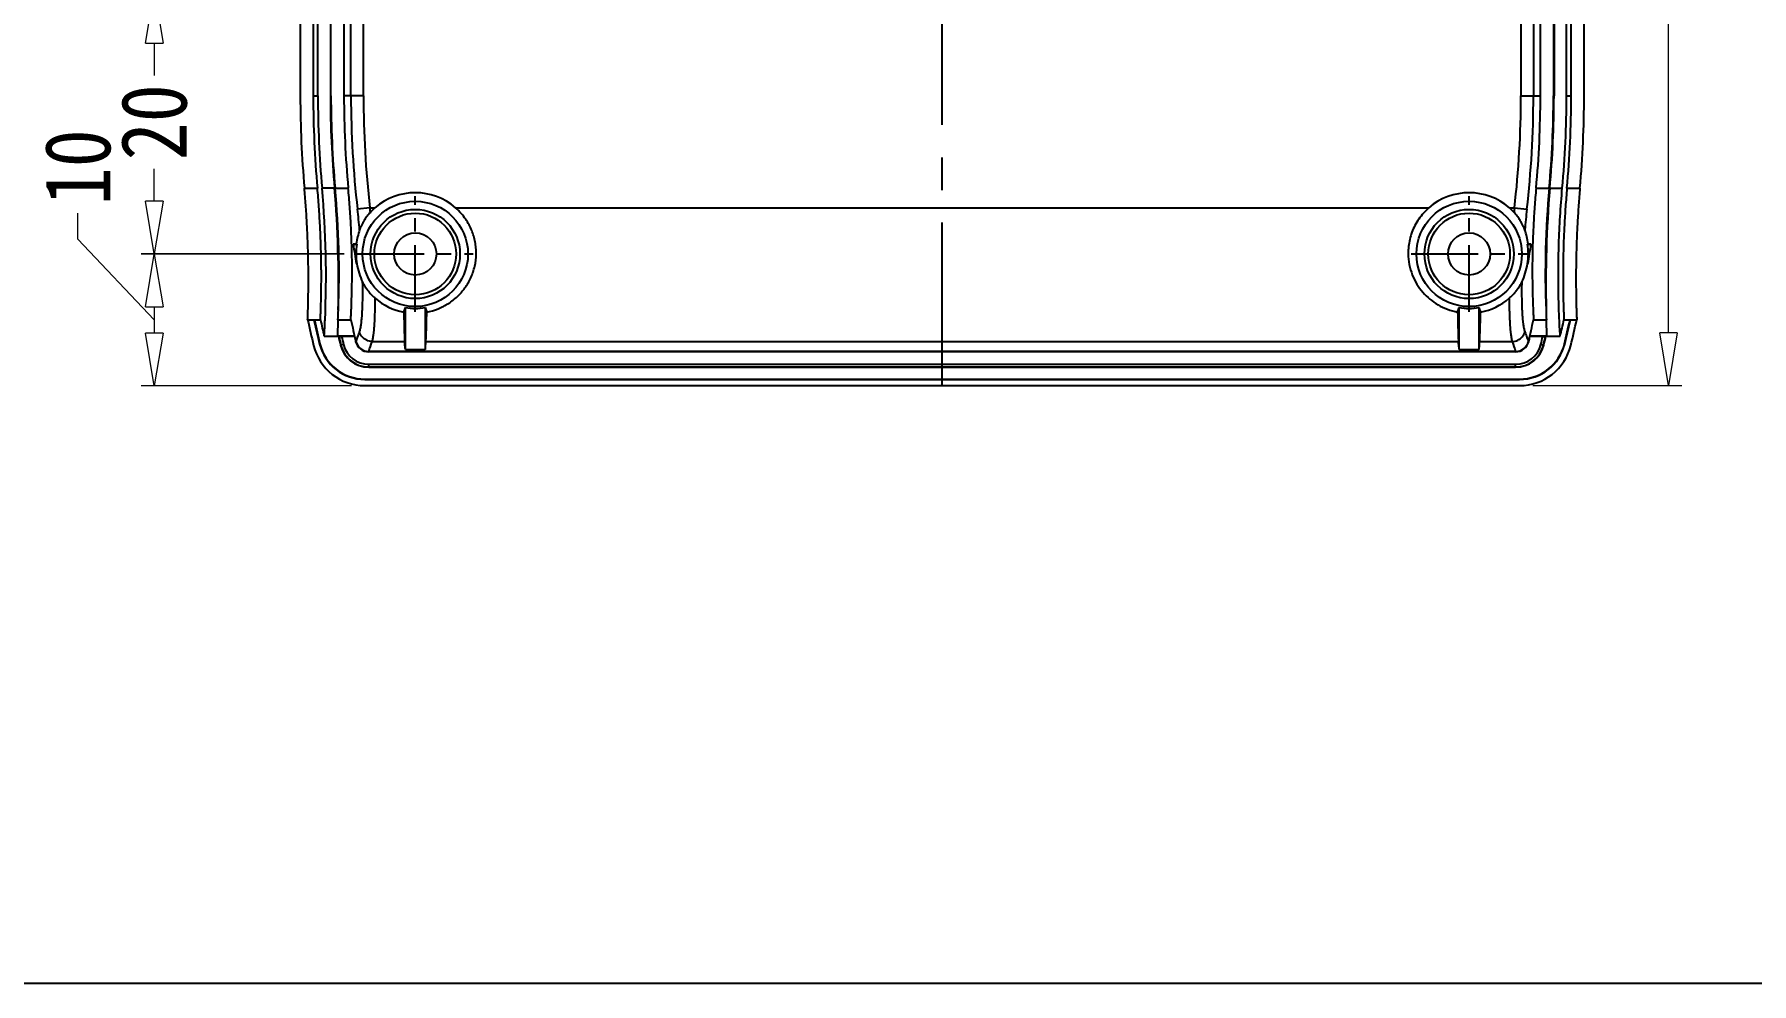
# Model space of a CAD drawing. Header units: millimetres. Extents: x 1786 to 4339, y -2795 to -1928.
# Drawn here: x 4066.7 to 4197.1, y -2795.2 to -2723.1 of the extents above; entities that cross this region are included whole.
import ezdxf

# ---------------------------------------------------------------- set-up
doc = ezdxf.new("R2010")
doc.units = ezdxf.units.MM
doc.linetypes.add('CENTER', pattern=[50.8, 31.75, -6.35, 6.35, -6.35])
doc.layers.add('06___PRT_ALL_SURFS', color=7, linetype='Continuous')
doc.layers.add('dim', color=3, linetype='Continuous', lineweight=9)
doc.styles.add('FFS', font='simfang0.ttf', dxfattribs={"width": 0.85})
doc.dimstyles.new('YanXiu', dxfattribs={"dimtxt": 2.5, "dimasz": 2.2, "dimexe": 1, "dimexo": 0.6, "dimgap": 0.66, "dimtad": 0, "dimzin": 9, "dimdsep": 46, "dimtxsty": 'FFS', "dimblk": 'CLOSEDBLANK', "dimcen": 0, "dimclrd": 256, "dimclre": 131, "dimclrt": 42, "dimazin": 2, "dimtfac": 1, "dimtofl": 0, "dimtmove": 0, "dimatfit": 3, "dimldrblk": 'CLOSEDBLANK', "dimfxl": 1, "dimlwd": 5, "dimlwe": 5, "dimarcsym": 0})

# ---------------------------------------------------------------- blocks, each defined once
blk = doc.blocks.new('_ClosedBlank')
at = {"color": 0, "linetype": 'ByBlock', "lineweight": -2}
for p, q in [((-1, 0.167), (0, 0)), ((-1, 0.167), (-1, -0.167)), ((0, 0), (-1, -0.167))]:
    blk.add_line(p, q, dxfattribs=at)
blk = doc.blocks.new('*D189')
at = {"layer": 'Defpoints', "color": 0}
for p in [(4674.96, -2579.27), (4686.82, -2749.76), (4698.12, -2749.76)]:
    blk.add_point(p, dxfattribs=at)
at = {"layer": 'dim', "color": 131, "lineweight": 5}
for p, q in [((4675.96, -2579.27), (4699.12, -2579.27)), ((4687.82, -2749.76), (4699.12, -2749.76))]:
    blk.add_line(p, q, dxfattribs=at)
at = {"layer": 'dim', "lineweight": 5}
for p, q in [((4698.12, -2583.27), (4698.12, -2655.26)), ((4698.12, -2745.76), (4698.12, -2673.77))]:
    blk.add_line(p, q, dxfattribs=at)
at = {"layer": 'dim', "lineweight": 5, "xscale": 4, "yscale": 4, "zscale": 4}
for p, rotation in [((4698.12, -2579.27), 90), ((4698.12, -2749.76), 270)]:
    blk.add_blockref('_ClosedBlank', p, dxfattribs=dict(at, rotation=rotation))
at = {"layer": 'dim', "color": 42, "insert": (4698.12, -2664.52), "char_height": 5, "attachment_point": 5, "rotation": 90, "style": 'FFS'}
blk.add_mtext('170.49', dxfattribs=at)
blk = doc.blocks.new('*D193')
at = {"layer": 'Defpoints', "color": 0}
for p in [(4598.58, -2739.77, 0), (4583.16, -2749.77), (4599.14, -2749.77)]:
    blk.add_point(p, dxfattribs=at)
at = {"layer": 'dim', "lineweight": 5}
for p, q in [((4577.37, -2738.65), (4577.37, -2736.66)), ((4583.16, -2744.77), (4577.37, -2738.65)), ((4583.16, -2743.77), (4583.16, -2745.77))]:
    blk.add_line(p, q, dxfattribs=at)
at = {"layer": 'dim', "color": 131, "lineweight": 5}
for p, q in [((4597.58, -2739.77), (4582.16, -2739.77)), ((4598.14, -2749.77), (4582.16, -2749.77))]:
    blk.add_line(p, q, dxfattribs=at)
at = {"layer": 'dim', "lineweight": 5, "xscale": 4, "yscale": 4, "zscale": 4}
for p, rotation in [((4583.16, -2739.77), 90), ((4583.16, -2749.77), 270)]:
    blk.add_blockref('_ClosedBlank', p, dxfattribs=dict(at, rotation=rotation))
at = {"layer": 'dim', "color": 42, "insert": (4577.37, -2733.19), "char_height": 5, "attachment_point": 5, "rotation": 90, "style": 'FFS'}
blk.add_mtext('10', dxfattribs=at)
blk = doc.blocks.new('*D194')
at = {"layer": 'Defpoints', "color": 0}
for p in [(4609.67, -2719.77, 0), (4583.16, -2739.77), (4598.58, -2739.77, 0)]:
    blk.add_point(p, dxfattribs=at)
at = {"layer": 'dim', "color": 131, "lineweight": 5}
for p, q in [((4608.67, -2719.77), (4582.16, -2719.77)), ((4597.58, -2739.77), (4582.16, -2739.77))]:
    blk.add_line(p, q, dxfattribs=at)
at = {"layer": 'dim', "lineweight": 5}
for p, q in [((4583.16, -2723.77), (4583.16, -2726.23)), ((4583.16, -2735.77), (4583.16, -2733.31))]:
    blk.add_line(p, q, dxfattribs=at)
at = {"layer": 'dim', "lineweight": 5, "xscale": 4, "yscale": 4, "zscale": 4}
for p, rotation in [((4583.16, -2719.77), 90), ((4583.16, -2739.77), 270)]:
    blk.add_blockref('_ClosedBlank', p, dxfattribs=dict(at, rotation=rotation))
at = {"layer": 'dim', "color": 42, "insert": (4583.16, -2729.77), "char_height": 5, "attachment_point": 5, "rotation": 90, "style": 'FFS'}
blk.add_mtext('20', dxfattribs=at)
blk = doc.blocks.new('*u4')
at = {"layer": 'Defpoints', "color": 2}
blk.add_lwpolyline([(-135.77, 94.941), (135.77, 94.941), (135.77, -94.941), (-135.77, -94.941)], close=True, dxfattribs=at)
blk = doc.blocks.new('*u249')
at = {"color": 1, "linetype": 'CENTER', "ltscale": 0.389839}
blk.add_line((0, -85.248), (0, 85.248), dxfattribs=at)
at = {"color": 7, "linetype": 'Continuous'}
for p, q in [((-48.73, 62.748, 0), (-48.73, -63.252, 0)), ((-47.748, 62.748, 0), (-47.748, -63.252, 0)), ((-46.403, -63.252, 0), (-46.403, 62.748, 0)), ((-45.415, 62.748, 0), (-45.415, -63.252, 0)), ((-44.884, -63.252, 0), (-44.884, 62.748, 0)), ((-43.936, -63.252, 0), (-43.936, 62.748, 0)), ((43.936, 62.748, 0), (43.936, -63.252, 0)), ((44.884, 62.748, 0), (44.884, -63.252, 0)), ((45.415, -63.252, 0), (45.415, 62.748, 0)), ((46.403, 62.748, 0), (46.403, -63.252, 0)), ((47.748, -63.252, 0), (47.748, 62.748, 0)), ((48.73, -63.252, 0), (48.73, 62.748, 0)), ((-47.748, -63.252, 0), (-47.394, -63.252, 0)), ((-46.447, -63.252, 0), (-46.403, -63.252, 0)), ((-43.936, -63.252, 0), (-45.415, -63.252, 0)), ((43.936, -63.252, 0), (45.415, -63.252, 0)), ((46.403, -63.252, 0), (46.447, -63.252, 0)), ((47.394, -63.252, 0), (47.748, -63.252, 0)), ((-48.418, -70.252, 0), (-47.432, -70.252, 0)), ((-46.126, -70.252, 0), (-46.082, -70.248, 0)), ((-46.082, -70.252, 0), (-45.09, -70.252, 0)), ((45.09, -70.252, 0), (46.082, -70.252, 0)), ((46.082, -70.248, 0), (46.126, -70.252, 0)), ((47.432, -70.252, 0), (48.418, -70.252, 0)), ((-43.446, -71.752, 0), (-44.388, -71.861, 0)), ((-43.446, -71.752, 0), (-43.061, -71.752, 0)), ((-36.939, -71.752, 0), (36.939, -71.752, 0)), ((43.061, -71.752, 0), (43.446, -71.752, 0)), ((43.446, -71.752, 0), (44.388, -71.861, 0)), ((-44.71, -74.502, 0), (-44.435, -74.502, 0)), ((-44.477, -74.488, 0), (-44.435, -74.502, 0)), ((44.435, -74.502, 0), (44.477, -74.488, 0)), ((44.435, -74.502, 0), (44.71, -74.502, 0)), ((-44.435, -76.002, 0), (-44.469, -76.002, 0)), ((-44.469, -76.002, 0), (-44.44, -76.004, 0)), ((-44.435, -76.002, 0), (-44.44, -76.004, 0)), ((44.469, -76.002, 0), (44.435, -76.002, 0)), ((44.44, -76.004, 0), (44.435, -76.002, 0)), ((44.44, -76.004, 0), (44.469, -76.002, 0)), ((-40.869, -79.661, 0), (-40.75, -79.32, 0)), ((-40.75, -82.501, 0), (-40.75, -79.32, 0)), ((-39.25, -79.32, 0), (-39.25, -82.501, 0)), ((-39.25, -79.32, 0), (-39.131, -79.661, 0)), ((39.131, -79.661, 0), (39.25, -79.32, 0)), ((39.25, -82.501, 0), (39.25, -79.32, 0)), ((40.75, -79.32, 0), (40.75, -82.501, 0)), ((40.75, -79.32, 0), (40.869, -79.661, 0)), ((-48.172, -80.24, 0), (-47.691, -80.24, 0)), ((-47.691, -80.24, 0), (-47.665, -80.356, 0)), ((-47.661, -80.252, 0), (-47.2, -80.252, 0)), ((-45.87, -80.252, 0), (-45.914, -81.502, 0)), ((-45.87, -80.252, 0), (-44.895, -80.252, 0)), ((44.895, -80.252, 0), (45.87, -80.252, 0)), ((45.914, -81.502, 0), (45.87, -80.252, 0)), ((47.2, -80.252, 0), (47.661, -80.252, 0)), ((47.665, -80.356, 0), (47.691, -80.24, 0)), ((47.691, -80.24, 0), (48.172, -80.24, 0)), ((-47.238, -82.081, 0), (-47.264, -82.088, 0)), ((-46.914, -81.502, 0), (-45.914, -81.502, 0)), ((-45.835, -81.502, 0), (-45.806, -81.525, 0)), ((-44.6, -81.502, 0), (-45.835, -81.502, 0)), ((-45.806, -81.525, 0), (-45.596, -81.529, 0)), ((-45.448, -82.132, 0), (-45.667, -82.187, 0)), ((-44.621, -81.529, 0), (-45.596, -81.529, 0)), ((-44.6, -81.502, 0), (-44.621, -81.529, 0)), ((-44.503, -81.895, 0), (-44.528, -81.902, 0)), ((-44.391, -81.595, 0), (-44.386, -81.582, 0)), ((-43.271, -81.9, 0), (-40.805, -81.9, 0)), ((-39.195, -81.9, 0), (39.195, -81.9, 0)), ((40.805, -81.9, 0), (43.271, -81.9, 0)), ((44.386, -81.582, 0), (44.474, -81.817, 0)), ((44.474, -81.817, 0), (44.503, -81.895, 0)), ((45.835, -81.502, 0), (44.6, -81.502, 0)), ((44.6, -81.502, 0), (44.621, -81.529, 0)), ((45.596, -81.529, 0), (44.621, -81.529, 0)), ((45.448, -82.132, 0), (45.667, -82.187, 0)), ((45.596, -81.529, 0), (45.806, -81.525, 0)), ((45.835, -81.502, 0), (45.806, -81.525, 0)), ((45.914, -81.502, 0), (46.914, -81.502, 0)), ((43.533, -82.652, 0), (-43.533, -82.652, 0)), ((-43.533, -82.652, 0), (-43.533, -82.679, 0)), ((43.533, -82.679, 0), (-43.533, -82.679, 0)), ((-40.75, -82.501, 0), (-39.25, -82.501, 0)), ((39.25, -82.501, 0), (40.75, -82.501, 0)), ((43.533, -82.652, 0), (43.533, -82.679, 0)), ((-43.533, -83.626, 0), (43.533, -83.626, 0)), ((-43.533, -83.852, 0), (-43.533, -83.626, 0)), ((-43.533, -83.83, 0), (43.533, -83.83, 0)), ((-43.533, -83.852, 0), (43.533, -83.852, 0)), ((43.533, -83.852, 0), (43.533, -83.626, 0)), ((-43.838, -84.752, 0), (43.838, -84.752, 0)), ((-43.838, -84.752, 0), (-43.838, -84.779, 0)), ((-43.838, -84.779, 0), (43.838, -84.779, 0)), ((-43.836, -85.247, 0), (43.836, -85.247, 0)), ((43.838, -84.752, 0), (43.838, -84.779, 0))]:
    blk.add_line(p, q, dxfattribs=at)
at = {"color": 1, "linetype": 'CENTER', "ltscale": 0.16}
for p, q in [((-40, -79.652), (-40, -70.852)), ((40, -79.652), (40, -70.852)), ((-44.4, -75.252), (-35.6, -75.252)), ((35.6, -75.252), (44.4, -75.252))]:
    blk.add_line(p, q, dxfattribs=at)
at = {"color": 7, "linetype": 'Continuous'}
for centre, radius in [((-40, -75.252, 0), 4), ((40, -75.252, 0), 4), ((-40, -75.252, 0), 3.389), ((-40, -75.252, 0), 3.1), ((40, -75.252, 0), 3.389), ((40, -75.252, 0), 3.1), ((-40, -75.252, 0), 1.6), ((40, -75.252, 0), 1.6)]:
    blk.add_circle(centre, radius, dxfattribs=at)
for centre, radius, start, end in [((30, -63.252, 0), 78.73, 180, 185.101), ((30, -63.252, 0), 77.748, 180, 185.1656), ((30, -63.252, 0), 76.403, 180, 185.25676), ((30, -63.252, 0), 75.415, 180, 185.32583), ((30, -63.252, 0), 74.884, 180, 186.60153), ((30, -63.252, 0), 73.936, 180, 186.60153), ((-30, -63.252, 0), 73.936, 353.39847, 0), ((-30, -63.252, 0), 74.884, 353.39847, 0), ((-30, -63.252, 0), 75.415, 354.67417, 0), ((-30, -63.252, 0), 76.403, 354.74324, 0), ((-30, -63.252, 0), 77.748, 354.8344, 0), ((-30, -63.252, 0), 78.73, 354.899, 0), ((-121.417, -76.931, 0), 74.64, 357.43881, 5.13391), ((-135.784, -77.546, 0), 89.955, 358.74132, 4.6507), ((-117.55, -76.757, 0), 71.764, 357.7919, 5.20033), ((117.219, -76.749, 0), 71.433, 174.78191, 182.22462), ((135.784, -77.546, 0), 89.955, 175.3493, 181.25868), ((-40, -75.252, 0), 4.65, 48.8258, 131.1742), ((40, -75.252, 0), 4.65, 48.8258, 131.1742), ((-108.366, -79.257, 0), 64.404, 5.20232, 6.59336), ((-125.987, -80.512, 0), 83.004, 5.8214, 6.0574), ((-40.031, -75.217, 0), 4.603, 131.17267, 137.24583), ((40.031, -75.217, 0), 4.603, 42.75416, 48.82733), ((124.516, -80.358, 0), 81.526, 173.94046, 174.18074), ((108.343, -79.254, 0), 64.381, 173.40638, 174.79794), ((-39.42, -75.101, 0), 5.094, 160.69104, 173.08692), ((39.426, -75.1, 0), 5.088, 6.90695, 19.31642), ((-42.031, -115.659, 0), 41.243, 93.3998, 93.725), ((30, -63.252, 0), 75.553, 188.56335, 189.71553), ((-40, -75.252, 0), 4.498, 170.40135, 189.59865), ((40, -75.252, 0), 4.498, 350.40135, 9.59865), ((-30, -63.252, 0), 75.553, 350.28447, 351.43665), ((42.031, -115.659, 0), 41.243, 86.275, 86.6002), ((-39.243, -75.126, 0), 5.271, 189.59678, 205.60746), ((39.242, -75.125, 0), 5.272, 334.394, 350.40181), ((-136.925, -76.023, 0), 91.153, 357.34066, 357.80025), ((-40.018, -75.093, 0), 4.647, 229.36967, 259.44787), ((-40, -75.252, 0), 4.136, 259.55316, 280.44684), ((40, -75.252, 0), 4.136, 259.55316, 280.44684), ((40.018, -75.093, 0), 4.647, 280.55495, 310.63151), ((124.134, -76.564, 0), 78.351, 182.16359, 182.69828), ((30, -63.252, 0), 79.997, 192.26013, 193.69701), ((30.001, -63.252, 0), 79.527, 192.41954, 193.70022), ((30, -63.252, 0), 79.5, 192.34727, 193.70023), ((30, -63.252, 0), 79.05, 192.41868, 193.34809), ((-156.482, -75.209, 0), 109.748, 356.71273, 357.17038), ((-118.008, -77.186, 0), 71.223, 357.23039, 357.52052), ((30, -63.252, 0), 76.8, 192.78858, 194.04855), ((-30, -63.252, 0), 76.8, 345.95145, 347.21142), ((-30, -63.252, 0), 79.05, 346.65191, 347.58132), ((-30, -63.252, 0), 79.5, 346.29977, 347.65273), ((-30.001, -63.252, 0), 79.527, 346.29977, 347.58046), ((-30, -63.252, 0), 79.997, 346.30299, 347.73987), ((-43.835, -81.249, 0), 3.529, 193.74256, 269.95766), ((-43.838, -81.252, 0), 3.5, 193.70023, 270), ((30, -63.252, 0), 78, 193.53117, 194.04852), ((30, -63.252, 0), 77.977, 193.55234, 194.04855), ((30, -63.253, 0), 77.774, 193.59112, 194.04855), ((-43.533, -81.652, 0), 1.974, 194.04853, 269.99998), ((30, -63.252, 0), 76.826, 193.76204, 194.04855), ((-43.533, -81.652, 0), 1.026, 194.04855, 270), ((-185.763, -29.117, 0), 150.798, 339.51298, 339.63463), ((-43.533, -81.652, 0), 1, 194.04855, 270), ((-156.644, -39.741, 0), 119.802, 339.55856, 339.77073), ((-225.974, -18.899, 0), 193.259, 340.7383, 340.97459), ((214.898, -22.744, 0), 181.536, 199.01792, 199.26947), ((43.533, -81.652, 0), 1, 270, 345.95145), ((43.533, -81.652, 0), 1.026, 270, 345.95145), ((43.533, -81.652, 0), 1.974, 270.00001, 345.95145), ((43.838, -81.252, 0), 3.5, 270, 346.29977), ((43.835, -81.249, 0), 3.529, 270.04232, 346.25744), ((158.823, -38.931, 0), 122.127, 200.23239, 200.44065), ((-30, -63.252, 0), 76.826, 345.95145, 346.23796), ((-30, -63.252, 0), 77.774, 345.95145, 346.40888), ((-30, -63.252, 0), 77.977, 345.95145, 346.44766), ((-30, -63.252, 0), 78, 345.95145, 346.46883), ((-43.836, -81.248, 0), 3.999, 193.69255, 269.9982), ((-43.533, -81.652, 0), 2.2, 194.04756, 270.00121), ((-43.533, -81.652, 0), 2.177, 194.04855, 270), ((43.533, -81.652, 0), 2.177, 270, 345.95145), ((43.533, -81.652, 0), 2.2, 269.99975, 345.95165), ((43.836, -81.248, 0), 3.999, 270.0018, 346.30745)]:
    blk.add_arc(centre, radius, start, end, dxfattribs=at)
for points, start_tangent, end_tangent in [([(-48.172, -80.24, 0), (-48.167, -80.093, 0), (-48.156, -79.772, 0), (-48.141, -79.284, 0), (-48.127, -78.664, 0), (-48.117, -77.952, 0), (-48.113, -77.154, 0), (-48.117, -76.259, 0), (-48.135, -75.25, 0), (-48.171, -74.103, 0), (-48.231, -72.842, 0), (-48.315, -71.535, 0), (-48.418, -70.252, 0)], (0.0360412, 0.9993503), (-0.0889117, 0.9960395)), ([(-47.2, -80.252, 0), (-47.196, -80.151, 0), (-47.185, -79.851, 0), (-47.168, -79.357, 0), (-47.15, -78.679, 0), (-47.136, -77.829, 0), (-47.131, -76.825, 0), (-47.141, -75.681, 0), (-47.173, -74.426, 0), (-47.231, -73.08, 0), (-47.317, -71.679, 0), (-47.432, -70.252, 0)], (0.0399427, 0.999202), (-0.0900346, 0.9959386)), ([(-44.895, -80.252, 0), (-44.89, -80.151, 0), (-44.875, -79.851, 0), (-44.854, -79.357, 0), (-44.831, -78.679, 0), (-44.81, -77.829, 0), (-44.799, -76.826, 0), (-44.803, -75.681, 0), (-44.831, -74.426, 0), (-44.886, -73.08, 0), (-44.972, -71.679, 0), (-45.09, -70.252, 0)], (0.0494417, 0.998777), (-0.0928194, 0.995683)), ([(45.09, -70.252, 0), (44.973, -71.672, 0), (44.887, -73.066, 0), (44.831, -74.405, 0), (44.804, -75.657, 0), (44.798, -76.801, 0), (44.81, -77.809, 0), (44.83, -78.665, 0), (44.854, -79.349, 0), (44.875, -79.848, 0), (44.89, -80.15, 0), (44.895, -80.252, 0)], (-0.0928194, -0.995683), (0.0494474, -0.9987767)), ([(46.914, -81.502, 0), (46.902, -81.281, 0), (46.868, -80.627, 0), (46.824, -79.564, 0), (46.787, -78.145, 0), (46.779, -76.431, 0), (46.816, -74.495, 0), (46.914, -72.409, 0), (47.077, -70.252, 0)], (-0.0569984, 0.9983743), (0.0904458, 0.9959014)), ([(47.432, -70.252, 0), (47.318, -71.672, 0), (47.232, -73.066, 0), (47.174, -74.405, 0), (47.142, -75.657, 0), (47.131, -76.801, 0), (47.135, -77.809, 0), (47.15, -78.665, 0), (47.168, -79.349, 0), (47.185, -79.848, 0), (47.196, -80.15, 0), (47.2, -80.252, 0)], (-0.0900346, -0.9959386), (0.039948, -0.9992018)), ([(48.418, -70.252, 0), (48.315, -71.535, 0), (48.231, -72.843, 0), (48.171, -74.103, 0), (48.135, -75.251, 0), (48.117, -76.259, 0), (48.113, -77.154, 0), (48.117, -77.952, 0), (48.127, -78.664, 0), (48.141, -79.284, 0), (48.156, -79.772, 0), (48.167, -80.093, 0), (48.172, -80.24, 0)], (-0.0889117, -0.9960395), (0.0360412, -0.9993503)), ([(-43.411, -72.093, 0), (-43.652, -72.379, 0), (-43.84, -72.645, 0), (-43.983, -72.882, 0), (-44.092, -73.093, 0), (-44.172, -73.272, 0), (-44.227, -73.417, 0)], (-0.6788364, -0.7342895), (-0.3313353, -0.9435131)), ([(-35.376, -75.252, 0), (-35.392, -74.801, 0), (-35.453, -74.349, 0), (-35.561, -73.903, 0), (-35.713, -73.467, 0), (-35.915, -73.038, 0), (-36.175, -72.611, 0), (-36.509, -72.181, 0), (-36.939, -71.752, 0)], (0.0152464, 0.9998838), (-0.7527114, 0.6583506)), ([(36.939, -71.752, 0), (36.534, -72.153, 0), (36.182, -72.601, 0), (35.889, -73.088, 0), (35.659, -73.605, 0), (35.497, -74.145, 0), (35.402, -74.696, 0), (35.376, -75.252, 0)], (-0.7527114, -0.6583506), (0.0152464, -0.9998838)), ([(44.227, -73.417, 0), (44.171, -73.271, 0), (44.091, -73.091, 0), (43.982, -72.88, 0), (43.839, -72.643, 0), (43.651, -72.378, 0), (43.411, -72.093, 0)], (-0.3313359, 0.9435129), (-0.6788365, 0.7342894)), ([(-39.131, -79.661, 0), (-38.265, -79.411, 0), (-37.479, -79.008, 0), (-36.803, -78.481, 0), (-36.232, -77.831, 0), (-35.781, -77.054, 0), (-35.487, -76.179, 0), (-35.376, -75.252, 0)], (0.9828622, 0.1843418), (0.0152464, 0.9998838)), ([(35.376, -75.252, 0), (35.461, -76.058, 0), (35.685, -76.828, 0), (36.034, -77.533, 0), (36.488, -78.154, 0), (37.026, -78.679, 0), (37.645, -79.11, 0), (38.351, -79.444, 0), (39.131, -79.661, 0)], (0.0152464, -0.9998838), (0.9828622, -0.1843418)), ([(-44.232, -81.166, 0), (-44.161, -80.907, 0), (-44.106, -80.582, 0), (-44.063, -80.191, 0), (-44.029, -79.732, 0), (-44.006, -79.214, 0), (-43.992, -78.65, 0), (-43.989, -78.047, 0), (-43.996, -77.404, 0)], (0.3449994, 0.9386029), (-0.0188194, 0.9998229)), ([(-43.996, -77.404, 0), (-43.912, -77.564, 0), (-43.796, -77.757, 0), (-43.648, -77.97, 0), (-43.475, -78.186, 0), (-43.273, -78.406, 0), (-43.044, -78.619, 0)], (0.4328947, -0.9014445), (0.7580921, -0.6521475)), ([(43.044, -78.619, 0), (43.273, -78.406, 0), (43.475, -78.186, 0), (43.648, -77.97, 0), (43.796, -77.757, 0), (43.912, -77.565, 0), (43.996, -77.404, 0)], (0.7580918, 0.6521478), (0.4328935, 0.9014451)), ([(43.996, -77.404, 0), (43.989, -78.033, 0), (43.992, -78.624, 0), (44.005, -79.177, 0), (44.027, -79.684, 0), (44.058, -80.135, 0), (44.1, -80.533, 0), (44.156, -80.883, 0), (44.232, -81.166, 0)], (-0.0188299, -0.9998227), (0.3449557, -0.938619)), ([(-43.271, -81.901, 0), (-43.206, -81.617, 0), (-43.155, -81.266, 0), (-43.114, -80.85, 0), (-43.083, -80.367, 0), (-43.061, -79.827, 0), (-43.048, -79.242, 0), (-43.044, -78.619, 0)], (0.2946335, 0.9556103), (-0.0006909, 0.9999998)), ([(43.044, -78.619, 0), (43.048, -79.227, 0), (43.06, -79.797, 0), (43.081, -80.321, 0), (43.11, -80.793, 0), (43.149, -81.216, 0), (43.201, -81.593, 0), (43.271, -81.901, 0)], (-0.0006924, -0.9999998), (0.2945899, -0.9556238)), ([(-47.691, -80.24, 0), (-47.68, -80.247, 0), (-47.661, -80.252, 0)], (0.7882943, -0.6152984), (1, 0.0000057)), ([(-40.869, -79.661, 0), (-40.85, -80.638, 0), (-40.828, -81.41, 0), (-40.805, -81.897, 0)], (0.0166443, -0.9998615), (0.0654736, -0.9978543)), ([(-39.195, -81.897, 0), (-39.172, -81.41, 0), (-39.15, -80.638, 0), (-39.131, -79.661, 0)], (0.0654736, 0.9978543), (0.0166443, 0.9998615)), ([(39.131, -79.661, 0), (39.15, -80.638, 0), (39.172, -81.41, 0), (39.195, -81.897, 0)], (0.0166443, -0.9998615), (0.0654736, -0.9978543)), ([(40.805, -81.897, 0), (40.828, -81.41, 0), (40.85, -80.638, 0), (40.869, -79.661, 0)], (0.0654736, 0.9978543), (0.0166443, 0.9998615)), ([(47.661, -80.252, 0), (47.68, -80.247, 0), (47.691, -80.24, 0)], (1, -0.0000057), (0.7882943, 0.6152984)), ([(-43.271, -81.901, 0), (-43.691, -81.801, 0), (-44.032, -81.54, 0), (-44.232, -81.166, 0)], (-0.9997119, 0.0240028), (-0.2684636, 0.9632898)), ([(-40.75, -82.501, 0), (-40.778, -82.257, 0), (-40.805, -81.897, 0)], (-0.1477268, 0.9890282), (-0.0654736, 0.9978543)), ([(-39.25, -82.501, 0), (-39.222, -82.257, 0), (-39.195, -81.897, 0)], (0.1477268, 0.9890282), (0.0654736, 0.9978543)), ([(39.25, -82.501, 0), (39.222, -82.257, 0), (39.195, -81.897, 0)], (-0.1477268, 0.9890282), (-0.0654736, 0.9978543)), ([(40.75, -82.501, 0), (40.778, -82.257, 0), (40.805, -81.897, 0)], (0.1477268, 0.9890282), (0.0654736, 0.9978543)), ([(43.271, -81.9, 0), (43.691, -81.8, 0), (44.032, -81.539, 0), (44.232, -81.166, 0)], (0.9997219, 0.0235821), (0.2700826, 0.9628371))]:
    blk.add_spline(points, degree=3, dxfattribs=dict(at, start_tangent=start_tangent, end_tangent=end_tangent))
at = {"layer": '06___PRT_ALL_SURFS', "color": 7, "linetype": 'Continuous'}
for p, q in [((-47.394, -63.252, 0), (-47.394, 62.748, 0)), ((-46.447, 62.748, 0), (-46.447, -63.252, 0)), ((46.447, 62.748, 0), (46.447, -63.252, 0)), ((47.394, -63.252, 0), (47.394, 62.748, 0)), ((-46.126, -70.252, 0), (-47.077, -70.252, 0)), ((46.126, -70.252, 0), (47.077, -70.252, 0))]:
    blk.add_line(p, q, dxfattribs=at)
for centre, radius, start, end in [((30, -63.252, 0), 77.394, 180, 185.18926), ((30, -63.252, 0), 76.447, 180, 185.25351), ((-30, -63.252, 0), 76.447, 354.74649, 0), ((-30, -63.252, 0), 77.394, 354.81074, 0)]:
    blk.add_arc(centre, radius, start, end, dxfattribs=at)
at = {"layer": 'dim'}
for base, p1, p2, override, picture, middle, set_off in [((55.13833, -85.247491, 0), (31.983315, 85.247506, 0), (43.836161, -85.247491, 0), {"dimtxt": 5, "dimasz": 4, "dimexe": 0.9995, "dimexo": 0.9995, "dimgap": 0.9995}, '*D189', (55.13833, 0.000008, 0), (-4642.979925, 2664.515534)), ((-59.819, -75.252, 0), (-33.313, -55.252), (-44.4, -75.252), {"dimtxt": 5, "dimasz": 4, "dimexe": 0.9995, "dimexo": 0.9995, "dimgap": 0.9995, "dimzin": 8, "dimtmove": 1}, '*D194', (-59.819, -65.252, 0), (-4642.98, 2664.516))]:
    dim = blk.add_linear_dim(base=base, p1=p1, p2=p2, angle=90, dimstyle='YanXiu', override=override, dxfattribs=at)
    dim.commit()
    dim.dimension.update_dxf_attribs({"geometry": picture, "text_midpoint": middle, "insert": set_off})
dim = blk.add_linear_dim(base=(-59.819401, -85.257491, 0), p1=(-44.4, -75.252494), p2=(-43.836161, -85.257491, 0), angle=90, dimstyle='YanXiu', override={"dimtxt": 5, "dimasz": 4, "dimexe": 0.9995, "dimexo": 0.9995, "dimgap": 0.9995, "dimzin": 8, "dimtmove": 1}, dxfattribs=at)
dim.commit()
dim.dimension.update_dxf_attribs({"geometry": '*D193', "text_midpoint": (-65.612728, -71.140151, 0), "dimtype": 128, "insert": (-4642.979925, 2664.515534)})
blk = doc.blocks.new('*u270')
blk.add_blockref('*u249', (28.796, 130.653))
at = {"layer": 'Defpoints', "xscale": 1.710000000000036, "yscale": 1.710000000000036, "zscale": 1.71}
blk.add_blockref('*u4', (0, 162.35), dxfattribs=at)

msp = doc.modelspace()

# ---------------------------------------------------------------- block references
msp.add_blockref('*u270', (4106.85, -2795.17))

doc.saveas('drawing.dxf')
